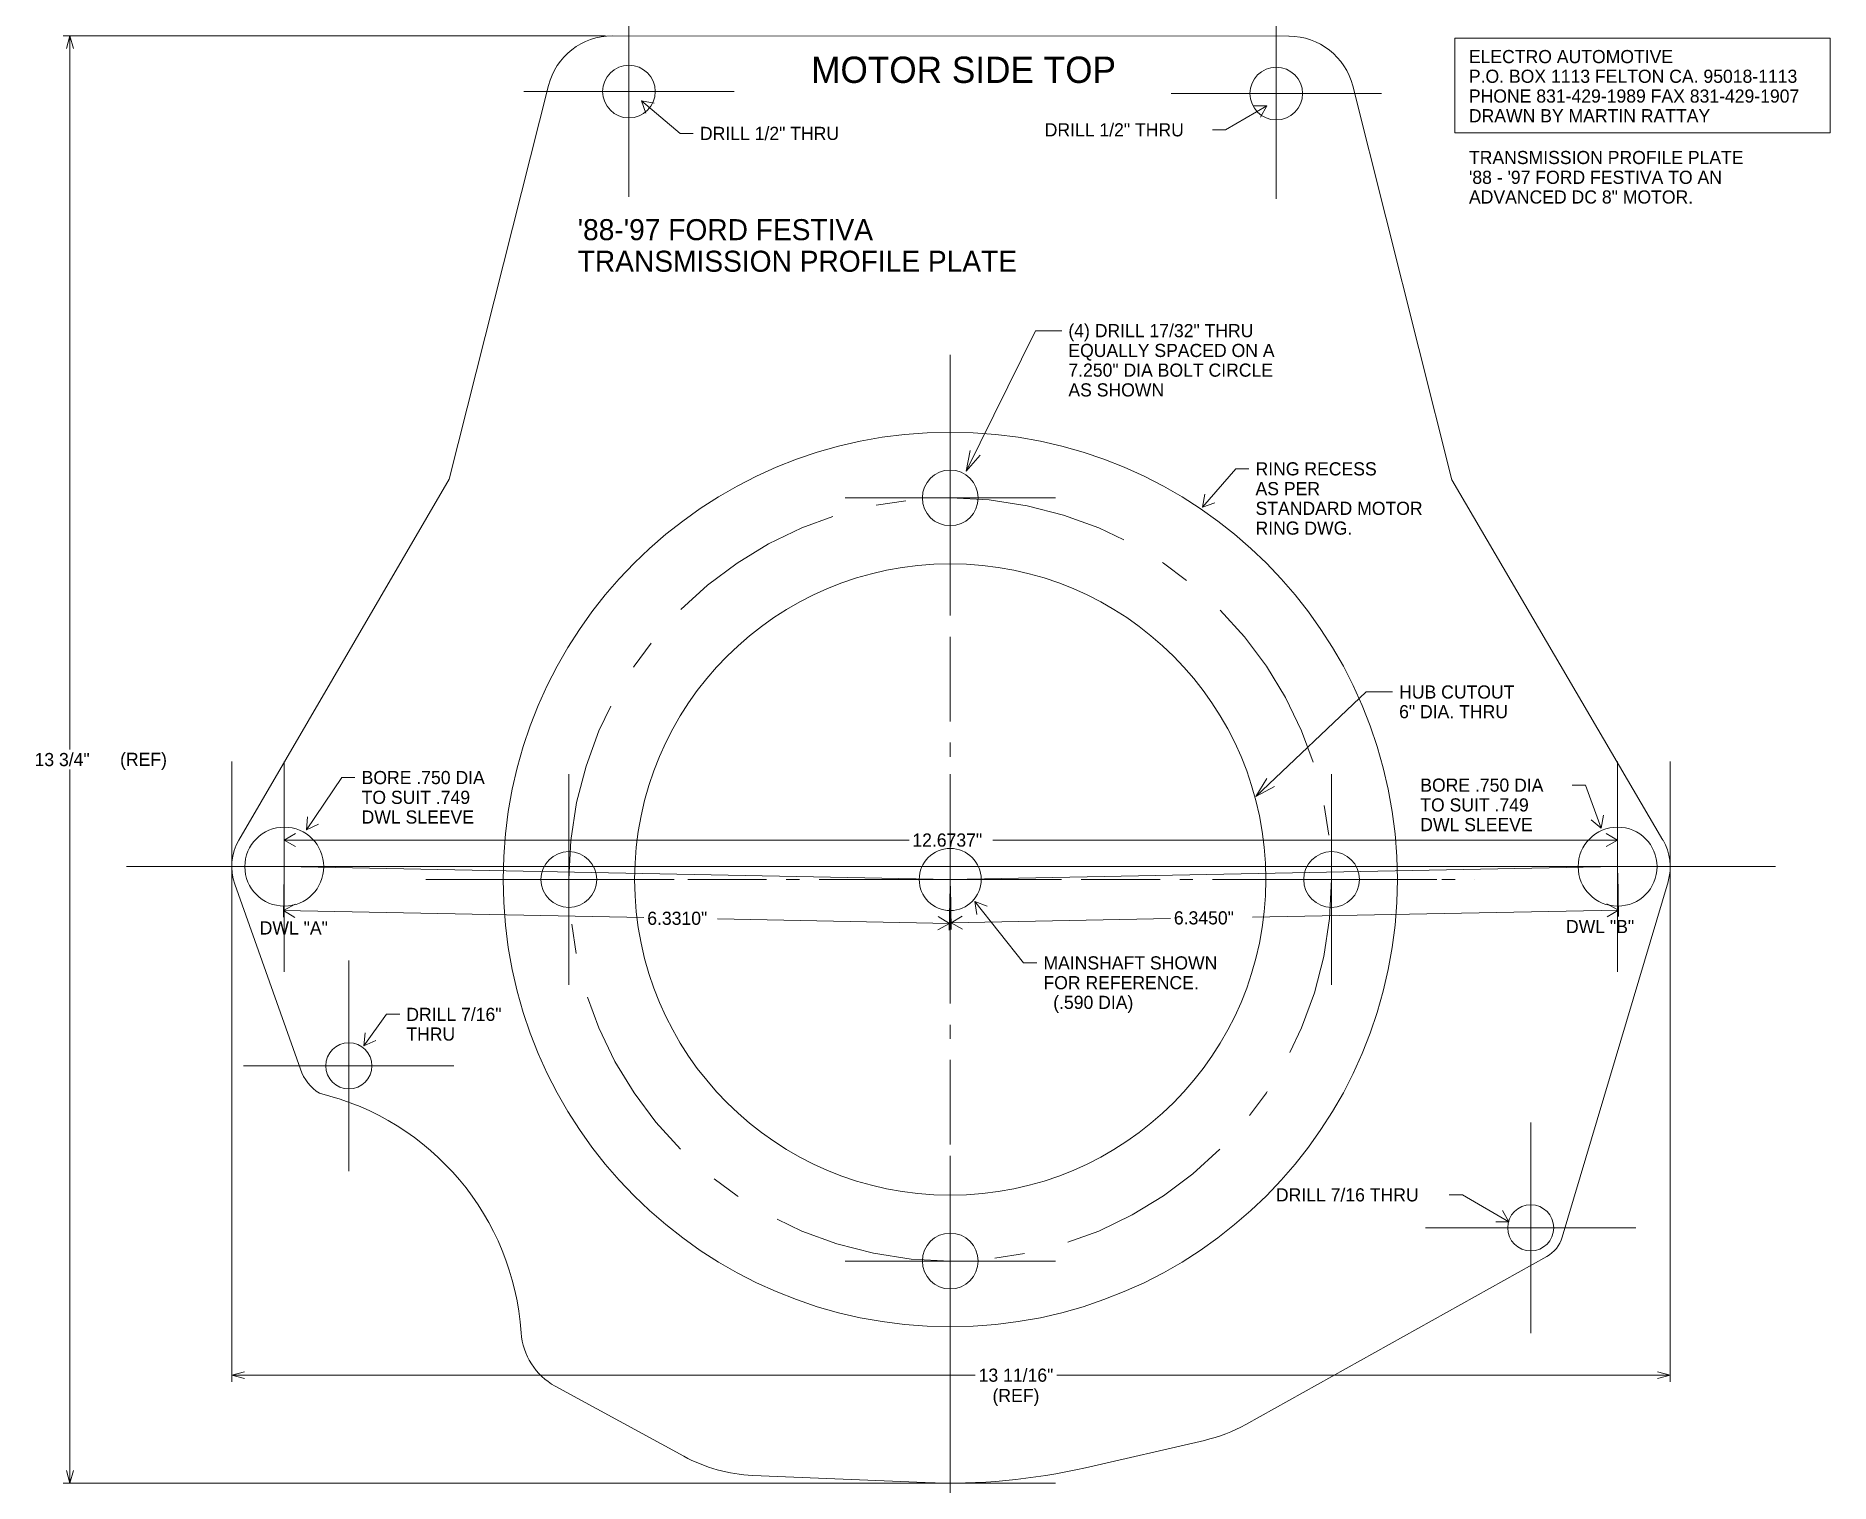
# Model space of a CAD drawing. Header units: inches. Extents: x -8.7 to 8.4, y -5.7 to 8.
import ezdxf

# ---------------------------------------------------------------- set-up
doc = ezdxf.new("R2010")
doc.units = ezdxf.units.IN
doc.header["$MEASUREMENT"] = 0
doc.header["$PDMODE"] = 2
doc.header["$PDSIZE"] = -2
doc.linetypes.add('GC   6', pattern=[0.5, 0.3, -0.075, 0.05, -0.075])
doc.layers.add('DIMENSIONS', color=7, linetype='Continuous')
doc.layers.add('PROFILE PLATE', color=7, linetype='Continuous')
doc.styles.add('ENGINEER', font='ENGINEER.SHX', dxfattribs={"height": 0.2})

msp = doc.modelspace()

# ---------------------------------------------------------------- linework, layer by layer
at = {"layer": 'DIMENSIONS', "color": 93, "linetype": 'Continuous', "lineweight": 18}
for p, q in [((-3.276, 8.015), (-8.431, 8.015)), ((-8.368, 8.015), (-8.4, 7.894)), ((-8.368, 8.015), (-8.335, 7.894)), ((-8.368, 1.234), (-8.368, 8.015)), ((4.797, 7.994), (8.364, 7.994)), ((4.797, 7.094), (4.797, 7.994)), ((8.364, 7.994), (8.364, 7.094)), ((-2.936, 7.398), (-2.813, 7.376)), ((-2.936, 7.398), (-2.893, 7.28)), ((-2.936, 7.398), (-2.567, 7.088)), ((3.011, 7.352), (2.617, 7.122)), ((3.011, 7.352), (2.886, 7.352)), ((3.011, 7.352), (2.949, 7.244)), ((-2.567, 7.088), (-2.442, 7.088)), ((2.617, 7.122), (2.492, 7.122)), ((8.364, 7.094), (4.797, 7.094)), ((0.152, 3.88), (0.811, 5.214)), ((0.811, 5.214), (1.061, 5.214)), ((0.152, 3.88), (0.191, 4.076)), ((0.152, 3.88), (0.284, 4.031)), ((2.397, 3.538), (2.714, 3.901)), ((2.714, 3.901), (2.839, 3.901)), ((2.397, 3.538), (2.421, 3.66)), ((2.397, 3.538), (2.515, 3.578)), ((2.906, 0.788), (3.955, 1.782)), ((3.955, 1.782), (4.205, 1.782)), ((-8.368, -5.735), (-8.368, 1.046)), ((-6.118, 0.471), (-5.783, 0.968)), ((-5.783, 0.968), (-5.658, 0.968)), ((2.906, 0.788), (3.01, 0.958)), ((2.906, 0.788), (3.082, 0.883)), ((6.038, 0.896), (5.913, 0.896)), ((6.189, 0.487), (6.038, 0.896)), ((-6.118, 0.471), (-6.109, 0.596)), ((-6.118, 0.471), (-6.006, 0.526)), ((6.189, 0.487), (6.092, 0.567)), ((6.189, 0.487), (6.21, 0.61)), ((-6.33, 0.185), (-6.33, 0.438)), ((-6.33, 0.375), (-6.222, 0.437)), ((-6.33, 0.375), (-6.222, 0.312)), ((-6.33, 0.375), (-0.391, 0.375)), ((0.405, 0.375), (6.344, 0.375)), ((6.344, 0.375), (6.236, 0.437)), ((6.344, 0.375), (6.236, 0.312)), ((6.344, 0.185), (6.344, 0.438)), ((-6.83, 0.059), (-6.83, -4.773)), ((-6.331, 0.059), (-6.339, -0.358)), ((-6.33, 0.122), (6.344, 0.122)), ((0, 0), (-6.33, 0.122)), ((6.344, 0.122), (0, 0)), ((0, 0), (0, 0.122)), ((6.345, 0.059), (6.353, -0.353)), ((6.844, 0.059), (6.844, -4.773)), ((-0.001, -0.063), (-0.009, -0.48)), ((0.001, -0.063), (0.009, -0.475)), ((-6.338, -0.295), (-6.228, -0.235)), ((-6.338, -0.295), (-6.231, -0.36)), ((-6.338, -0.295), (-2.911, -0.361)), ((0.235, -0.209), (0.352, -0.255)), ((0.235, -0.209), (0.254, -0.332)), ((0.235, -0.209), (0.698, -0.793)), ((2.872, -0.357), (6.352, -0.29)), ((6.352, -0.29), (6.242, -0.23)), ((6.352, -0.29), (6.245, -0.355)), ((-2.213, -0.375), (-0.008, -0.417)), ((-0.008, -0.417), (-0.117, -0.477)), ((-0.008, -0.417), (-0.115, -0.352)), ((0.008, -0.412), (0.115, -0.348)), ((0.008, -0.412), (2.095, -0.372)), ((0.008, -0.412), (0.117, -0.473)), ((0.698, -0.793), (0.823, -0.793)), ((-5.573, -1.58), (-5.358, -1.281)), ((-5.358, -1.281), (-5.233, -1.281)), ((-5.573, -1.58), (-5.56, -1.456)), ((-5.573, -1.58), (-5.459, -1.529)), ((4.869, -2.996), (4.744, -2.996)), ((5.311, -3.253), (4.869, -2.996)), ((5.311, -3.253), (5.249, -3.145)), ((5.311, -3.253), (5.186, -3.253)), ((-6.83, -4.71), (-6.709, -4.677)), ((-6.83, -4.71), (-6.709, -4.742)), ((-6.83, -4.71), (0.238, -4.71)), ((1.013, -4.71), (6.844, -4.71)), ((6.844, -4.71), (6.723, -4.677)), ((6.844, -4.71), (6.723, -4.742)), ((-8.368, -5.735), (-8.4, -5.614)), ((-8.368, -5.735), (-8.335, -5.614)), ((-0.063, -5.735), (-8.431, -5.735))]:
    msp.add_line(p, q, dxfattribs=at)
at = {"layer": 'DIMENSIONS', "color": 93, "linetype": 'GC   6', "lineweight": 18, "ltscale": 2.680177}
msp.add_line((0, 4.986), (0, -5.735), dxfattribs=at)
at = {"layer": 'DIMENSIONS', "color": 93, "linetype": 'GC   6', "lineweight": 18, "ltscale": 2.492855}
msp.add_line((-4.986, 0), (4.986, 0), dxfattribs=at)
at = {"layer": 'DIMENSIONS', "color": 133, "linetype": 'Continuous', "lineweight": 18}
msp.add_line((0, 0), (0, 0.122), dxfattribs=at)
at = {"layer": 'DIMENSIONS', "color": 93, "linetype": 'Continuous', "lineweight": 18}
msp.add_circle((0, 0), 0.295, dxfattribs=at)
for p in [(-6.83, 0.122), (6.844, 0.122), (0, -5.735)]:
    msp.add_point(p, dxfattribs=at)
at = {"layer": 'DIMENSIONS', "color": 1, "linetype": 'Continuous', "lineweight": 18}
msp.add_point((0, 0), dxfattribs=at)
at = {"layer": 'PROFILE PLATE', "color": 93, "linetype": 'Continuous', "lineweight": 18}
for p, q in [((-3.213, 8.015), (3.22, 8.012)), ((-3.819, 7.543), (-4.763, 3.803)), ((3.826, 7.539), (4.767, 3.798)), ((-6.762, 0.374), (-4.763, 3.803)), ((6.775, 0.375), (4.767, 3.798)), ((-6.801, -0.045), (-6.177, -1.802)), ((6.823, -0.021), (5.818, -3.399)), ((2.81, -5.177), (5.67, -3.583)), ((-3.754, -4.814), (-2.533, -5.48)), ((2.417, -5.329), (1.287, -5.589)), ((-0.239, -5.73), (-1.877, -5.662))]:
    msp.add_line(p, q, dxfattribs=at)
for centre, radius in [((-3.054, 7.486), 0.25), ((3.099, 7.467), 0.25), ((0, 0), 4.25), ((0, 3.625), 0.265), ((0, 0), 3), ((-6.33, 0.122), 0.375), ((6.344, 0.122), 0.375), ((-3.625, 0), 0.265), ((3.625, 0), 0.265), ((-5.717, -1.771), 0.219), ((5.518, -3.31), 0.219), ((0, -3.625), 0.265)]:
    msp.add_circle(centre, radius, dxfattribs=at)
at = {"layer": 'PROFILE PLATE', "color": 93, "linetype": 'GC   6', "lineweight": 18, "ltscale": 5.694137}
msp.add_circle((0, 0), 3.625, dxfattribs=at)
at = {"layer": 'PROFILE PLATE', "color": 93, "linetype": 'Continuous', "lineweight": 18}
for centre, radius, start, end in [((-3.213, 7.39), 0.625, 89.9734, 165.8323), ((3.22, 7.387), 0.625, 14.1149, 89.9734), ((-6.33, 0.122), 0.5, 149.7645, 199.564), ((6.344, 0.122), 0.5, 343.4317, 30.3981), ((-5.748, -1.65), 0.455, 199.564, 237.0449), ((-6.586, -4.474), 2.513, 3.8252, 76.418), ((5.518, -3.31), 0.312, 299.1305, 343.4317), ((-3.455, -4.265), 0.625, 183.8252, 241.3905), ((2.08, -3.867), 1.5, 282.9674, 299.1305), ((-1.814, -4.163), 1.5, 241.3905, 267.6125), ((0, 0), 5.735, 267.6125, 282.9674)]:
    msp.add_arc(centre, radius, start, end, dxfattribs=at)
for p in [(-3.054, 7.486), (-3.054, 7.486), (3.099, 7.467), (3.099, 7.467), (0, 3.625), (-6.33, 0.122), (-3.625, 0), (0, 0), (3.625, 0), (6.344, 0.122), (-5.717, -1.771), (-5.717, -1.771), (5.518, -3.31), (0, -3.625)]:
    msp.add_point(p, dxfattribs=at)

# ---------------------------------------------------------------- texts
at = {"layer": 'DIMENSIONS', "color": 93, "linetype": 'Continuous', "lineweight": 18, "style": 'ENGINEER'}
for s, height, p in [('ELECTRO AUTOMOTIVE', 0.125, (4.93, 7.756)), ('MOTOR SIDE TOP', 0.25, (-1.322, 7.568)), ('P.O. BOX 1113 FELTON CA. 95018-1113', 0.125, (4.93, 7.569)), ('PHONE 831-429-1989 FAX 831-429-1907', 0.125, (4.93, 7.381)), ('DRILL 1/2" THRU', 0.125, (0.898, 7.06)), ('DRAWN BY MARTIN RATTAY', 0.125, (4.93, 7.194)), ('DRILL 1/2" THRU', 0.125, (-2.379, 7.026)), ('TRANSMISSION PROFILE PLATE ', 0.125, (4.931, 6.797)), ("'88 - '97 FORD FESTIVA TO AN", 0.125, (4.931, 6.609)), ('ADVANCED DC 8" MOTOR.', 0.125, (4.931, 6.422)), ("'88-'97 FORD FESTIVA", 0.2, (-3.541, 6.074)), ('TRANSMISSION PROFILE PLATE', 0.2, (-3.541, 5.774)), ('(4) DRILL 17/32" THRU ', 0.125, (1.123, 5.152)), ('EQUALLY SPACED ON A', 0.125, (1.123, 4.964)), ('7.250" DIA BOLT CIRCLE', 0.125, (1.123, 4.777)), ('AS SHOWN', 0.125, (1.123, 4.589)), ('RING RECESS', 0.125, (2.902, 3.839)), ('AS PER ', 0.125, (2.902, 3.651)), ('STANDARD MOTOR', 0.125, (2.902, 3.464)), ('RING DWG.', 0.125, (2.902, 3.276)), ('HUB CUTOUT', 0.125, (4.267, 1.719)), ('6" DIA. THRU', 0.125, (4.267, 1.532)), ('13 3/4"', 0.125, (-8.704, 1.077)), ('(REF)', 0.125, (-7.891, 1.079)), ('BORE .750 DIA ', 0.125, (-5.595, 0.906)), ('BORE .750 DIA', 0.125, (4.468, 0.834)), ('TO SUIT .749 ', 0.125, (-5.595, 0.718)), ('TO SUIT .749', 0.125, (4.468, 0.646)), ('DWL SLEEVE ', 0.125, (-5.595, 0.531)), ('DWL SLEEVE', 0.125, (4.468, 0.459)), ('12.6737"', 0.125, (-0.36, 0.312)), ('6.3310"', 0.125, (-2.88, -0.431)), ('6.3450"', 0.125, (2.126, -0.427)), ('DWL "A"', 0.125, (-6.564, -0.523)), ('DWL "B"', 0.125, (5.853, -0.51)), ('MAINSHAFT SHOWN', 0.125, (0.886, -0.855)), ('FOR REFERENCE.', 0.125, (0.886, -1.043)), ('  (.590 DIA)', 0.125, (0.886, -1.23)), ('DRILL 7/16" ', 0.125, (-5.17, -1.344)), ('THRU', 0.125, (-5.17, -1.531)), ('DRILL 7/16 THRU', 0.125, (3.096, -3.059)), ('13 11/16"', 0.125, (0.27, -4.772)), ('(REF)', 0.125, (0.402, -4.966))]:
    msp.add_text(s, height=height, dxfattribs=at).set_placement(p)

doc.saveas('drawing.dxf')
